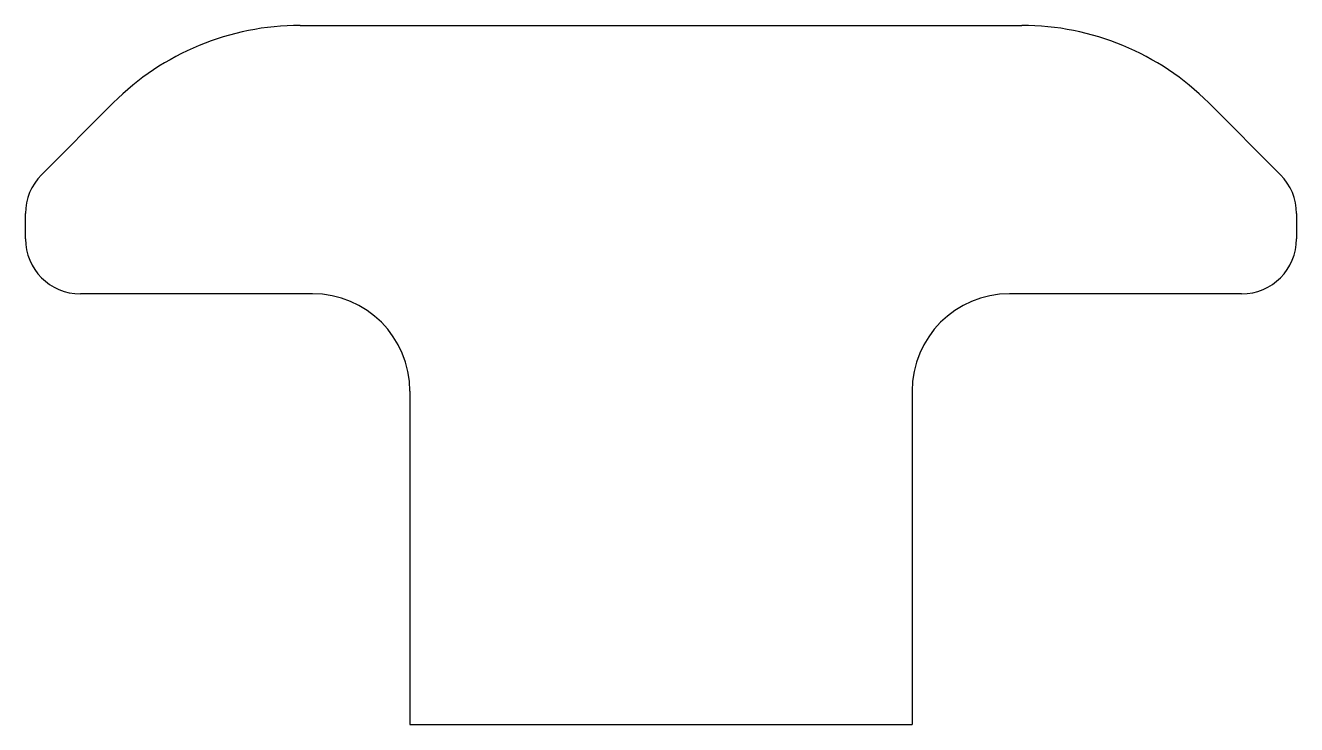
# Model space of a CAD drawing. Extents: x -9.6 to 9.6, y -5.3 to 5.3.
import ezdxf

# ---------------------------------------------------------------- set-up
doc = ezdxf.new("R2010")
doc.units = 0
doc.layers.get('0').update_dxf_attribs({"linetype": 'CONTINUOUS'})

msp = doc.modelspace()

# ---------------------------------------------------------------- linework, layer by layer
for p, q in [((-5.46, 5.288), (5.46, 5.288)), ((-3.8, -0.244), (-3.8, -5.288)), ((3.8, -0.244), (3.8, -5.288)), ((-3.8, -5.288), (3.8, -5.288))]:
    msp.add_line(p, q)
at = {"color": 7, "linetype": 'CONTINUOUS'}
for p, q in [((-9.375, 3.03), (-8.289, 4.116)), ((8.289, 4.116), (9.375, 3.03)), ((-9.618, 2.059), (-9.618, 2.442)), ((9.618, 2.442), (9.618, 2.059)), ((-5.272, 1.228), (-8.787, 1.228)), ((8.787, 1.228), (5.272, 1.228))]:
    msp.add_line(p, q, dxfattribs=at)
for centre, start, end in [((-5.46, 1.288), 90, 135.0001), ((5.46, 1.288), 44.9999, 90)]:
    msp.add_arc(centre, 4, start, end)
for centre, radius, start, end in [((-8.787, 2.442), 0.831, 135.0001, 180), ((8.787, 2.442), 0.831, 0, 44.9999), ((-8.787, 2.059), 0.831, 180, 270), ((8.787, 2.059), 0.831, 270, 0), ((-5.272, -0.244), 1.472, 0, 90), ((5.272, -0.244), 1.472, 90, 180)]:
    msp.add_arc(centre, radius, start, end, dxfattribs=at)

doc.saveas('drawing.dxf')
